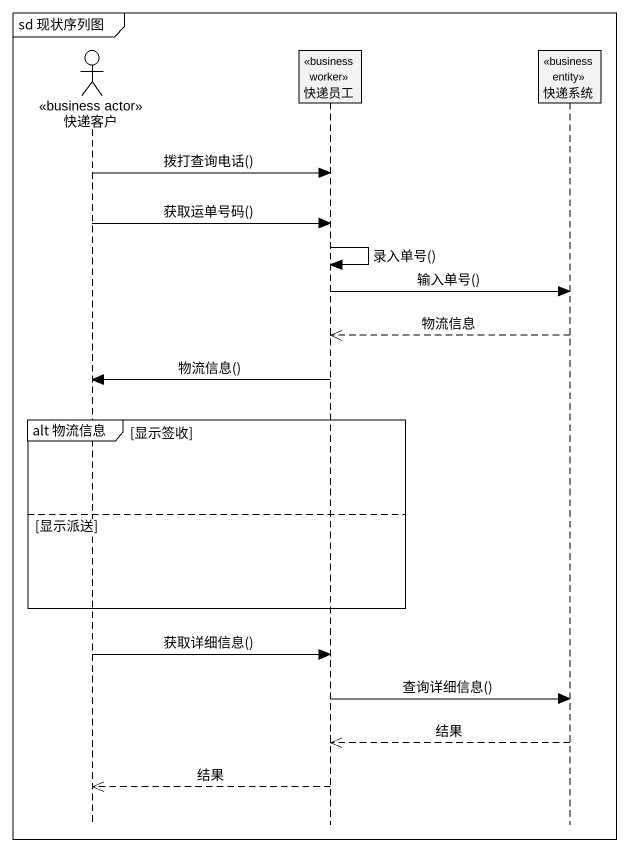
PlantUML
@startuml
mainframe sd 现状序列图
hide footbox
actor 快递客户 <<business actor>>
participant 快递员工 <<business worker>>
participant 快递系统 <<business entity>>

快递客户 -> 快递员工 : 拨打查询电话()
快递客户 -> 快递员工 : 获取运单号码()
快递员工 -> 快递员工 : 录入单号()
快递员工 -> 快递系统 : 输入单号()
快递系统 -->> 快递员工 : 物流信息
快递员工 -> 快递客户 : 物流信息()
group alt 物流信息 [显示签收]
else 显示派送
end
快递客户 -> 快递员工 : 获取详细信息()
快递员工 -> 快递系统 : 查询详细信息()
快递系统 -->> 快递员工 : 结果
快递员工 -->> 快递客户 : 结果
@enduml
